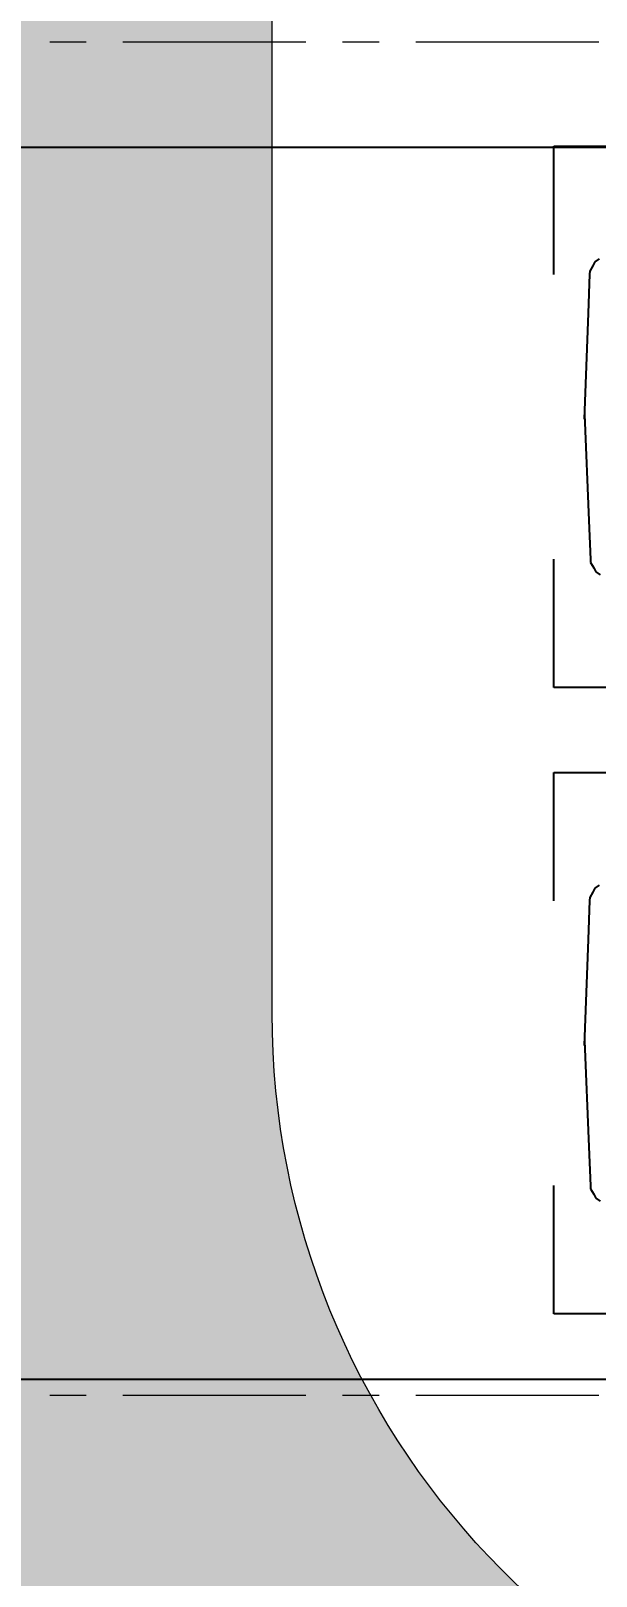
# Model space of a CAD drawing. Header units: centimetres. Extents: x 54080 to 84019, y -57712 to -39496.
# Drawn here: x 57846 to 58096, y -53502 to -52817 of the extents above; entities that cross this region are included whole.
import ezdxf

# ---------------------------------------------------------------- set-up
doc = ezdxf.new("R2010")
doc.units = ezdxf.units.CM
doc.header["$LTSCALE"] = 50
doc.header["$MEASUREMENT"] = 0
doc.linetypes.add('AXES', pattern=[2, 1.25, -0.25, 0.25, -0.25])
doc.layers.get('0').update_dxf_attribs({"color": 8})
for name, color, linetype in [('AXES', 10, 'AXES'), ('COTE 50ème', 1, 'Continuous'), ('FINI', 251, 'Continuous')]:
    doc.layers.add(name, color=color, linetype=linetype)
for name, color, linetype, lineweight in [('BETON HACHURE', 253, 'Continuous', 13), ('EXISTANT COUPE', 251, 'Continuous', 40), ('MACONNERIE COUPE', 7, 'Continuous', 30)]:
    doc.layers.add(name, color=color, linetype=linetype, lineweight=lineweight)
doc.layers.add('New_2D Drafting - General_Pen_No__4', color=252, linetype='Continuous', lineweight=13, true_color=0x696969)
doc.styles.add('RS_TXT_50', font='arial.ttf', dxfattribs={"height": 12.5})
doc.dimstyles.new('RS_50CM_LINEAIRE', dxfattribs={"dimscale": 5, "dimtxt": 12.5, "dimasz": 1.5, "dimexe": 1, "dimexo": 2.5, "dimgap": 1, "dimtad": 1, "dimdec": 1, "dimrnd": 0.5, "dimdsep": 46, "dimtxsty": 'RS_TXT_50', "dimblk1": 'ARCHTICK', "dimblk2": 'ARCHTICK', "dimsah": 1, "dimcen": 2.5, "dimdle": 1, "dimclrt": 4, "dimadec": 0, "dimazin": 2, "dimtfac": 1, "dimtdec": 1, "dimtix": 1, "dimtmove": 2, "dimatfit": 3, "dimfxl": 1, "dimtolj": 1, "dimtzin": 0, "dimarcsym": 0})

# ---------------------------------------------------------------- blocks, each defined once
blk = doc.blocks.new('A$C99aa3423')
at = {"layer": 'AXES', "lineweight": 5, "ltscale": 1.3}
for p, q in [((3195.000211652863, -1959.999990395532), (-1984.999788347151, -1959.999990395532)), ((3195.000211652863, -2560.000027162954), (-1984.999788347151, -2560.000027162954))]:
    blk.add_line(p, q, dxfattribs=at)
blk = doc.blocks.new('_ArchTick')
at = {"color": 0, "linetype": 'ByBlock', "const_width": 0.15}
blk.add_lwpolyline([(-0.5, -0.5), (0.5, 0.5)], dxfattribs=at)
blk = doc.blocks.new('*D1119')
at = {"layer": 'COTE 50ème', "color": 0, "lineweight": -2, "ltscale": 0.5, "transparency": 16777216}
for p, q in [((57472.67135515626, -53409.86234454381), (57472.67135515626, -53410.17224759125)), ((58157.67135515626, -53409.86235951266), (58157.67135515626, -53420.17224759125)), ((57467.67135515626, -53415.17224759125), (58162.67135515626, -53415.17224759125))]:
    blk.add_line(p, q, dxfattribs=at)
at = {"layer": 'Defpoints', "color": 0, "ltscale": 0.5, "transparency": 16777216}
for p in [(58157.67135515626, -53397.36235951266), (58157.67135515626, -53415.17224759125), (57472.67135515626, -53422.36234454381)]:
    blk.add_point(p, dxfattribs=at)
at = {"layer": 'COTE 50ème', "color": 0, "lineweight": -2, "ltscale": 0.5, "transparency": 16777216, "xscale": 7.5, "yscale": 7.5, "zscale": 7.5, "rotation": 180}
blk.add_blockref('_ArchTick', (57472.67135515626, -53415.17224759125), dxfattribs=at)
at = {"layer": 'COTE 50ème', "color": 0, "lineweight": -2, "ltscale": 0.5, "transparency": 16777216, "xscale": 7.5, "yscale": 7.5, "zscale": 7.5}
blk.add_blockref('_ArchTick', (58157.67135515626, -53415.17224759125), dxfattribs=at)
at = {"layer": 'COTE 50ème', "color": 4, "ltscale": 0.5, "transparency": 16777216, "insert": (57815.17135515626, -53403.79008524473), "char_height": 12.5, "attachment_point": 5, "style": 'RS_TXT_50'}
blk.add_mtext('\\A1;685', dxfattribs=at)
blk = doc.blocks.new('*D1141')
at = {"layer": 'COTE 50ème', "color": 0, "lineweight": -2, "ltscale": 0.5, "transparency": 16777216}
for p, q in [((57472.67135515626, -52889.86232274523), (57472.67135515626, -52863.98133206999)), ((58157.67135515626, -52859.86232274523), (58157.67135515626, -52873.98133206999)), ((57467.67135515626, -52868.98133206999), (58162.67135515626, -52868.98133206999))]:
    blk.add_line(p, q, dxfattribs=at)
at = {"layer": 'Defpoints', "color": 0, "ltscale": 0.5, "transparency": 16777216}
for p in [(58157.67135515626, -52847.36232274523), (58157.67135515626, -52868.98133206999), (57472.67135515626, -52902.36232274523)]:
    blk.add_point(p, dxfattribs=at)
at = {"layer": 'COTE 50ème', "color": 0, "lineweight": -2, "ltscale": 0.5, "transparency": 16777216, "xscale": 7.5, "yscale": 7.5, "zscale": 7.5, "rotation": 180}
blk.add_blockref('_ArchTick', (57472.67135515626, -52868.98133206999), dxfattribs=at)
at = {"layer": 'COTE 50ème', "color": 0, "lineweight": -2, "ltscale": 0.5, "transparency": 16777216, "xscale": 7.5, "yscale": 7.5, "zscale": 7.5}
blk.add_blockref('_ArchTick', (58157.67135515626, -52868.98133206999), dxfattribs=at)
at = {"layer": 'COTE 50ème', "color": 4, "ltscale": 0.5, "transparency": 16777216, "insert": (57815.17135515626, -52857.59916972347), "char_height": 12.5, "attachment_point": 5, "style": 'RS_TXT_50'}
blk.add_mtext('\\A1;685', dxfattribs=at)

msp = doc.modelspace()

# ---------------------------------------------------------------- hatches: boundary and pattern name
at = {"layer": 'BETON HACHURE', "transparency": 33554585}
h = msp.add_hatch(dxfattribs=at)
h.set_pattern_fill('ANSI37', color=256, scale=50, angle=270, style=0)
h.set_pattern_definition([(315, (861.4592228300826, 19655.39304804563), (4.419417382415923, 4.419417382415921), []), (45, (861.4592228300826, 19655.39304804563), (-4.41941738241592, 4.419417382415923), [])])
h.paths.add_polyline_path([(56357.6711435034, -51847.21800907419), (56382.67114350339, -51847.21800907419), (56382.6711435034, -52172.21800907419), (56357.6711435034, -52172.21800907417)], flags=0)
h.paths.add_polyline_path([(56357.6711435034, -51847.21800907419), (56382.67114350339, -51847.21800907419), (56382.6711435034, -52172.21800907419), (56357.6711435034, -52172.21800907417)], flags=0)
h.paths.add_polyline_path([(58537.66685065338, -51987.36232274516), (58537.67114350337, -52037.36231738077), (58617.67114350337, -52037.36231738077), (58617.66685065338, -51987.36232274516)], flags=0)
h.paths.add_polyline_path([(58157.66907774573, -51987.36232274525), (58157.66907774573, -52037.36231738086), (58237.66907774573, -52037.36231738086), (58237.66907774573, -51987.36232274525)], flags=0)
edge = h.paths.add_edge_path(flags=0)
edge.add_arc((58197.66907774576, -50672.36229558228), 40, 0, 360)
edge = h.paths.add_edge_path(flags=0)
edge.add_arc((58197.66907774573, -49997.36232274529), 40, 0, 360)
edge = h.paths.add_edge_path(flags=0)
edge.add_arc((58197.66907774572, -51272.3623323497), 40, 0, 360)
h.paths.add_polyline_path([(59277.6711435034, -49527.22052557723), (54853.82699740477, -49527.21800907417), (54464.53868279222, -54263.92172710598), (59277.58795944553, -54736.57945713042), (59277.6711435034, -54713.50983066575)])
edge = h.paths.add_edge_path(flags=0)
edge.add_arc((58197.66907774572, -51272.3623323497), 40, 0, 360)
h.paths.add_polyline_path([(56982.67114350341, -49552.21800907419), (56982.67114350341, -49972.36232274529), (57007.67114350341, -49972.36232274529), (57007.67114350341, -49552.21800907419), (58577.67780778063, -49552.21800907419), (58577.66685065338, -50022.36232274529), (58617.67114350343, -50022.36232274529), (58617.67114350343, -49552.21800907419), (59247.6711435034, -49552.2205255772), (59247.6711435034, -51282.3623323497), (58617.67114350343, -51282.3623323497), (58617.67114350343, -50647.36229558228), (58577.66685065338, -50647.36229558228), (58577.66685065338, -51312.3623323497), (59247.6711435034, -51312.3623323497), (59247.6711435034, -52057.36232274522), (58577.66685065338, -52057.36232274522), (58577.66685065338, -53447.36235951266), (58617.6711435034, -53447.36235951266), (58617.67114350341, -52087.36232274522), (59247.6711435034, -52087.36232274522), (59247.6711435034, -54709.0122819041), (58245.17135515626, -54610.07239253733), (58245.17135515626, -54122.36232274522), (58220.17135515626, -54122.36232274522), (58220.17135515626, -54607.61730791818), (56915.1713410436, -54479.46188941262), (56915.1713410436, -54122.36232274525), (56890.1713410436, -54122.36232274525), (56890.1713410436, -54477.00680479346), (55702.67135515626, -54360.39028676845), (55702.67135515626, -54122.36232274525), (55652.67114350341, -54122.36232274525), (55652.67114350341, -54355.4800967451), (54491.47013147647, -54241.44622697061), (54666.86086209134, -52107.36232274523), (54872.67135515626, -52107.36232274523), (54872.67135515626, -52057.36232274523), (54670.97014612785, -52057.36232274523), (54672.81931996375, -52037.36231738086), (54872.6711435034, -52037.36231738087), (54872.6711435034, -51987.36231738089), (54676.72312129579, -51987.36231738087), (54733.4311220244, -51297.36231738086), (54872.6711435034, -51297.36231738086), (54872.6711435034, -51247.36231738086), (54737.54038367115, -51247.36231738086), (54782.74240602593, -50697.36228061344), (54872.6711435034, -50697.36228061344), (54872.6711435034, -50647.36228061344), (54786.85168051075, -50647.36228061344), (54876.85666913999, -49552.21800907419), (55655.1711435034, -49552.21800907419), (55655.1711435034, -49972.36231738084), (55680.1711435034, -49972.36231738084), (55680.1711435034, -49552.21800907417)], flags=16)
h.paths.add_polyline_path([(58157.66907774573, -51232.3623323497), (58157.66907774573, -51312.3623323497), (58237.66907774573, -51312.3623323497), (58237.66907774573, -51232.3623323497)], flags=0)
at = {"layer": 'New_2D Drafting - General_Pen_No__4', "linetype": 'Continuous', "lineweight": 0, "true_color": 0xc7c8ca, "transparency": 33554546}
h = msp.add_hatch(color=9, dxfattribs=at)
edge = h.paths.add_edge_path()
edge.add_line((59247.6711435034, -53474.7657918153), (59247.6711435034, -52087.36232274522))
edge.add_line((59247.6711435034, -52087.36232274522), (58657.6711435034, -52087.36232274522))
edge.add_line((58657.6711435034, -52087.36232274522), (58657.6711435034, -53253.16054458322))
edge.add_arc((58307.6711435034, -53253.16054458322), 350, -93.08046073317098, 0, ccw=False)
edge.add_line((58288.86274398493, -53602.65481364576), (58283.86295563779, -53602.38574480811))
edge.add_arc((58302.67135515626, -53252.89147574558), 350.0000000000001, 180, 266.919539266829, ccw=False)
edge.add_line((57952.67135515626, -53252.89147574558), (57952.67135515626, -50634.86230916379))
edge.add_arc((57492.67135515626, -50634.86230916379), 460, 0, 90)
edge.add_line((57492.67135515626, -50174.86230916379), (55707.67135515626, -50174.86230916379))
edge.add_arc((55707.67135515626, -50634.86230916379), 460, 90, 180)
edge.add_line((55247.67135515626, -50634.86230916379), (55247.67135515626, -53323.5427149848))
edge.add_arc((55707.67135515626, -53323.5427149848), 459.9999999999927, 180, 266.9195392647234)
edge.add_line((55682.95174434367, -53782.8780400375), (57784.07322965623, -53895.95208976563))
edge.add_line((57784.07322965623, -53895.95208976563), (58492.95153269081, -53934.101116868))
edge.add_arc((58611.22930761953, -53278.74381423366), 665.945062417497, 259.7694837061651, 342.8813409842113)
edge = h.paths.add_edge_path(flags=16)
edge.add_line((57263.86295562499, -53547.49337826463), (55898.86295562499, -53474.0344759796))
edge.add_arc((55917.67135515626, -53124.54020691777), 349.9999999999903, 180, 266.91953926473076, ccw=False)
edge.add_line((55567.67135515626, -53124.54020691777), (55567.67135515626, -50844.86230916379))
edge.add_arc((55917.67135515626, -50844.86230916379), 350, 90, 180, ccw=False)
edge.add_line((55917.67135515626, -50494.86230916379), (57282.67135515626, -50494.86230916379))
edge.add_arc((57282.67135515626, -50844.86230916379), 350, 0, 90, ccw=False)
edge.add_line((57632.67135515626, -50844.86230916379), (57632.67135515626, -53197.99910920278))
edge.add_arc((57282.67135515626, -53197.99910920278), 350, -93.08046073527032, 0, ccw=False)

# ---------------------------------------------------------------- linework, layer by layer
at = {"layer": 'EXISTANT COUPE', "lineweight": 5}
msp.add_lwpolyline([(59247.6711435034, -53474.7657918153), (59247.6711435034, -52087.36232274522), (58657.6711435034, -52087.36232274522), (58657.6711435034, -53253.16054458322, -0.4300498483996363), (58288.86274398493, -53602.65481364576), (58283.86295563779, -53602.38574480811, -0.3985526464257139), (57952.67135515626, -53252.89147574558), (57952.67135515626, -50634.86230916379, 0.4142135623730951), (57492.67135515626, -50174.86230916379), (55707.67135515626, -50174.86230916379, 0.4142135623730951), (55247.67135515626, -50634.86230916379), (55247.67135515626, -53323.5427149848, 0.3985526464150618), (55682.95174434367, -53782.8780400375), (57784.07322965623, -53895.95208976563), (58492.95153269081, -53934.101116868, 0.3794243386705919), (59247.6711435034, -53474.7657918153)], format="xyb", close=True, dxfattribs=at)
at = {"layer": 'FINI'}
for p, q in [((58077.66907774569, -52925.31653570815), (58077.66907774569, -52868.47443046284)), ((58077.66907774569, -52868.47443046284), (58560.82697233085, -52868.4744304628)), ((58096.05378315379, -52919.74487817992), (58097.8975348537, -52918.39331909121)), ((58093.07414022294, -52942.48769592031), (58093.70838441958, -52925.20632421439)), ((58093.70838441958, -52925.20632421439), (58093.72330783548, -52923.83486781074)), ((58093.72330783548, -52923.83486781074), (58095.11980060528, -52921.56375623964)), ((58095.11980060528, -52921.56375623964), (58096.05378315379, -52919.74487817992)), ((58091.25439894628, -52989.45460205962), (58093.07414022294, -52942.48769592031)), ((58091.25034243863, -52987.49442101232), (58093.26445949202, -53034.45355760776)), ((58093.26445949202, -53034.45355760776), (58093.97022367379, -53051.73199212446)), ((58077.66907774572, -53108.4744304628), (58077.66907774572, -53051.63232521749)), ((58093.97022367379, -53051.73199212446), (58093.99082361346, -53053.10353911552)), ((58093.99082361346, -53053.10353911552), (58095.39670397049, -53055.36868684391)), ((58095.39670397049, -53055.36868684391), (58096.33820666259, -53057.18368402473)), ((58096.33820666259, -53057.18368402473), (58098.18753686976, -53058.52776490009)), ((58560.82697233085, -53108.47443046275), (58077.66907774572, -53108.4744304628)), ((58077.66907774572, -53203.0325808362), (58077.66907774572, -53146.19047559089)), ((58077.66907774572, -53146.19047559089), (58560.82697233088, -53146.19047559085)), ((58093.72330783551, -53201.55091293879), (58095.11980060531, -53199.27980136769)), ((58095.11980060531, -53199.27980136769), (58096.05378315382, -53197.46092330797)), ((58096.05378315382, -53197.46092330797), (58097.89753485373, -53196.10936421926)), ((58093.07414022297, -53220.20374104836), (58093.70838441961, -53202.92236934244)), ((58093.70838441961, -53202.92236934244), (58093.72330783551, -53201.55091293879)), ((58091.25439894631, -53267.17064718767), (58093.07414022297, -53220.20374104836)), ((58091.25034243866, -53265.21046614037), (58093.26445949205, -53312.16960273581)), ((58093.26445949205, -53312.16960273581), (58093.97022367382, -53329.44803725251)), ((58077.66907774575, -53386.19047559085), (58077.66907774575, -53329.34837034554)), ((58093.97022367382, -53329.44803725251), (58093.99082361349, -53330.81958424357)), ((58093.99082361349, -53330.81958424357), (58095.39670397052, -53333.08473197196)), ((58095.39670397052, -53333.08473197196), (58096.33820666261, -53334.89972915278)), ((58096.33820666261, -53334.89972915278), (58098.18753686979, -53336.24381002814)), ((58560.82697233088, -53386.1904755908), (58077.66907774575, -53386.19047559085))]:
    msp.add_line(p, q, dxfattribs=at)

# ---------------------------------------------------------------- block references
at = {"layer": 'MACONNERIE COUPE', "lineweight": 5, "ltscale": 0.5}
msp.add_blockref('A$C99aa3423', (56202.6711435034, -50862.36231738086), dxfattribs=at)

# ---------------------------------------------------------------- dimensions: what is measured, and where the dimension line sits
at = {"layer": 'COTE 50ème', "ltscale": 0.5}
for base, p1, p2, picture, middle in [((58157.67135515626, -52868.98133206999), (57472.67135515626, -52902.36232274523), (58157.67135515626, -52847.36232274523), '*D1141', (57815.17135515626, -52857.59916972347)), ((58157.67135515626, -53415.17224759125), (57472.67135515626, -53422.36234454381), (58157.67135515626, -53397.36235951266), '*D1119', (57815.17135515626, -53403.79008524473))]:
    dim = msp.add_linear_dim(base=base, p1=p1, p2=p2, dimstyle='RS_50CM_LINEAIRE', dxfattribs=at)
    dim.commit()
    dim.dimension.update_dxf_attribs({"geometry": picture, "text_midpoint": middle})

doc.saveas('drawing.dxf')
